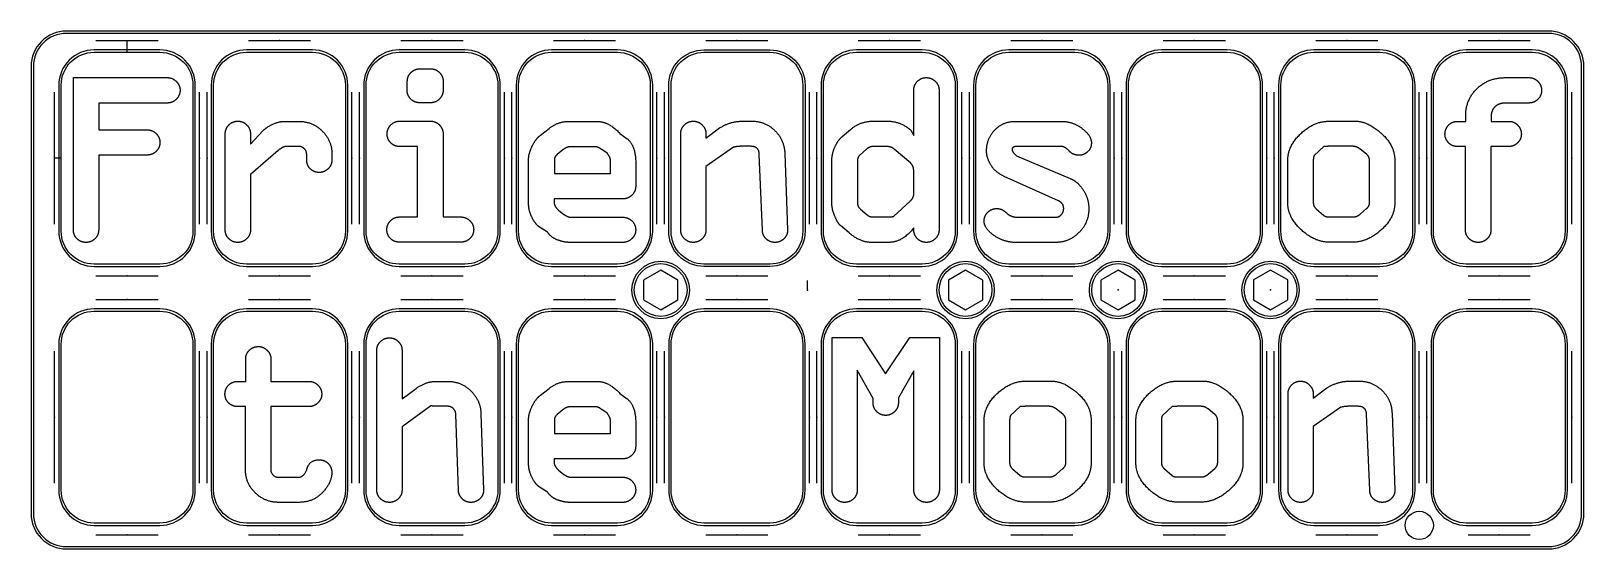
# Model space of a CAD drawing. Header units: millimetres. Extents: x -165 to 165, y -55 to 55.
import ezdxf

# ---------------------------------------------------------------- set-up
doc = ezdxf.new("R2010")
doc.units = ezdxf.units.MM
doc.layers.get('0').update_dxf_attribs({"linetype": 'CONTINUOUS'})

msp = doc.modelspace()

# ---------------------------------------------------------------- linework, layer by layer
for p, q in [((-151.2, 53), (-138, 53)), ((-144.6, 50.5), (-144.6, 53)), ((-118.8, 53), (-105.6, 53)), ((-86.4, 53), (-73.2, 53)), ((-54, 53), (-40.8, 53)), ((-21.6, 53), (-8.4, 53)), ((10.8, 53), (24, 53)), ((43.2, 53), (56.4, 53)), ((75.6, 53), (88.8, 53)), ((108, 53), (121.2, 53)), ((140.4, 53), (153.6, 53)), ((-82.37, 46.99), (-80.12, 46.99)), ((-156, 12.78), (-156, 45.11)), ((-156, 45.11), (-136.02, 45.11)), ((-85.09, 42.54), (-85.04, 44.34)), ((-77.43, 44.32), (-77.43, 42.49)), ((148.28, 45.11), (153.31, 45.11)), ((-160, 14), (-160, 42)), ((-136.02, 39.72), (-150.63, 39.72)), ((-150.63, 39.72), (-150.63, 34.01)), ((-129.2, 14), (-129.2, 42)), ((-127.6, 14), (-127.6, 42)), ((-96.8, 14), (-96.8, 42)), ((-95.2, 14), (-95.2, 42)), ((-80.12, 39.77), (-82.42, 39.77)), ((-64.4, 14), (-64.4, 42)), ((-62.8, 14), (-62.8, 42)), ((-32, 14), (-32, 42)), ((-30.4, 14), (-30.4, 42)), ((0.4, 14), (0.4, 42)), ((2, 14), (2, 42)), ((22.59, 32.81), (22.59, 42.44)), ((27.96, 42.44), (27.96, 12.78)), ((32.8, 14), (32.8, 42)), ((34.4, 14), (34.4, 42)), ((65.2, 14), (65.2, 42)), ((66.8, 14), (66.8, 42)), ((97.6, 14), (97.6, 42)), ((99.2, 14), (99.2, 42)), ((130, 14), (130, 42)), ((131.6, 14), (131.6, 42)), ((153.31, 39.72), (148.29, 39.72)), ((162.4, 14), (162.4, 42)), ((139.87, 35.81), (139.87, 36.95)), ((145.29, 36.95), (145.29, 35.81)), ((-150.63, 34.01), (-140.32, 34.01)), ((-123.74, 12.78), (-123.74, 33.14)), ((-118.37, 30.99), (-115.76, 33.84)), ((-118.37, 33.14), (-118.37, 30.99)), ((-111.18, 35.81), (-108.04, 35.81)), ((-86.67, 35.86), (-80.12, 35.86)), ((-77.43, 33.14), (-77.43, 15.51)), ((-56.77, 32.86), (-54.92, 34.31)), ((-50.74, 35.81), (-44.7, 35.81)), ((-39.86, 33.27), (-38.29, 32.11)), ((-26.95, 12.78), (-26.95, 33.14)), ((-21.58, 32.24), (-18.67, 34.42)), ((-21.58, 33.14), (-21.58, 32.24)), ((-13.76, 35.86), (-11.76, 35.86)), ((7.38, 32.59), (9.15, 34.09)), ((13.94, 35.86), (17.03, 35.86)), ((21.98, 33.94), (22.59, 32.81)), ((44.12, 35.81), (53.96, 35.81)), ((110.89, 35.86), (116.37, 35.86)), ((138.14, 35.81), (139.87, 35.81)), ((145.29, 35.81), (149.28, 35.81)), ((-108.05, 30.47), (-110.83, 30.47)), ((-82.85, 30.47), (-86.67, 30.47)), ((-82.85, 15.51), (-82.85, 30.47)), ((-52.01, 29.74), (-53.19, 28.76)), ((-45.04, 30.41), (-50.43, 30.41)), ((-42.57, 29.03), (-43.73, 29.82)), ((-15.72, 30.31), (-21.58, 26.23)), ((-12.07, 30.52), (-14.17, 30.52)), ((12.52, 29.89), (11.12, 28.67)), ((16.88, 30.47), (13.89, 30.47)), ((21.93, 26.91), (18.4, 29.93)), ((54.06, 30.47), (44.35, 30.47)), ((109.72, 30.5), (107.67, 28.58)), ((115.87, 30.52), (111.43, 30.52)), ((118.84, 28.79), (117.37, 29.96)), ((139.82, 30.47), (138.14, 30.47)), ((139.82, 12.78), (139.82, 30.47)), ((145.24, 30.47), (145.24, 12.78)), ((149.02, 30.47), (145.24, 30.47)), ((-158.6, 28), (-160, 28)), ((-140.32, 28.67), (-150.63, 28.67)), ((-150.63, 28.67), (-150.63, 12.78)), ((-112.47, 29.64), (-118.37, 24.53)), ((-106.43, 27.64), (-106.43, 28.84)), ((-101.06, 28.84), (-101.06, 27.69)), ((-59.26, 18.12), (-59.26, 27.95)), ((-53.79, 27.55), (-53.79, 24.76)), ((-41.83, 24.76), (-41.83, 27.22)), ((-36.51, 27.22), (-36.51, 22.03)), ((-9.59, 12.73), (-10.24, 28.77)), ((-4.83, 29.07), (-4.23, 12.79)), ((5.16, 18.58), (5.16, 27.32)), ((10.63, 27.46), (10.63, 18.38)), ((44.43, 28.51), (55.82, 23.68)), ((102.06, 18.48), (102.06, 27.55)), ((107.48, 27.36), (107.48, 18.69)), ((119.44, 18.63), (119.44, 27.31)), ((124.81, 27.55), (124.81, 18.48)), ((-118.37, 24.53), (-118.37, 12.78)), ((-53.79, 24.76), (-41.83, 24.76)), ((-21.58, 26.23), (-21.58, 12.78)), ((22.59, 20.43), (22.59, 25.06)), ((53.32, 18.94), (41.8, 24.13)), ((-39.21, 19.36), (-53.84, 19.36)), ((-53.84, 19.36), (-53.84, 18.63)), ((-52.9, 16.95), (-51.76, 16.06)), ((11.28, 17.16), (12.67, 15.98)), ((18.35, 15.65), (21.82, 18.9)), ((108.09, 17.24), (109.73, 15.84)), ((117.51, 16.16), (118.79, 17.29)), ((-86.72, 15.51), (-82.85, 15.51)), ((-77.43, 15.51), (-73.68, 15.51)), ((-55.25, 12.25), (-57.14, 13.5)), ((-50.25, 15.45), (-39.21, 15.45)), ((8.84, 12.12), (6.99, 13.69)), ((13.74, 15.51), (17.24, 15.51)), ((22.59, 12.79), (22.59, 13.21)), ((44.74, 15.45), (52.74, 15.45)), ((110.89, 15.51), (115.87, 15.51)), ((-73.63, 10.16), (-86.72, 10.16)), ((-39.21, 10.11), (-50.53, 10.11)), ((17.24, 10.11), (13.58, 10.11)), ((52.85, 10.11), (44.16, 10.11)), ((115.92, 10.16), (110.89, 10.16)), ((-151.2, 3), (-138, 3)), ((-118.8, 3), (-105.6, 3)), ((-86.4, 3), (-73.2, 3)), ((-54, 3), (-40.8, 3)), ((-21.6, 3), (-8.4, 3)), ((0, 0), (0, 2)), ((10.8, 3), (24, 3)), ((43.2, 3), (56.4, 3)), ((75.6, 3), (88.8, 3)), ((108, 3), (121.2, 3)), ((140.4, 3), (153.6, 3)), ((-151.2, -2), (-138, -2)), ((-118.8, -2), (-105.6, -2)), ((-86.4, -2), (-73.2, -2)), ((-54, -2), (-40.8, -2)), ((-21.6, -2), (-8.4, -2)), ((10.8, -2), (24, -2)), ((43.2, -2), (56.4, -2)), ((75.6, -2), (88.8, -2)), ((108, -2), (121.2, -2)), ((140.4, -2), (153.6, -2)), ((-160, -41), (-160, -13)), ((-129.2, -41), (-129.2, -13)), ((-127.6, -41), (-127.6, -13)), ((-96.8, -41), (-96.8, -13)), ((-95.2, -41), (-95.2, -13)), ((-91.53, -42.44), (-91.53, -12.78)), ((-86.16, -12.83), (-86.16, -23.14)), ((-64.4, -41), (-64.4, -13)), ((-62.8, -41), (-62.8, -13)), ((-32, -41), (-32, -13)), ((-30.4, -41), (-30.4, -13)), ((0.4, -41), (0.4, -13)), ((2, -41), (2, -13)), ((5.21, -42.44), (5.21, -10.11)), ((5.21, -10.11), (11.57, -10.11)), ((11.57, -10.11), (16.57, -17.8)), ((16.57, -17.8), (21.73, -10.11)), ((21.73, -10.11), (28.02, -10.11)), ((28.02, -10.11), (28.02, -42.44)), ((32.8, -41), (32.8, -13)), ((34.4, -41), (34.4, -13)), ((65.2, -41), (65.2, -13)), ((66.8, -41), (66.8, -13)), ((97.6, -41), (97.6, -13)), ((99.2, -41), (99.2, -13)), ((130, -41), (130, -13)), ((131.6, -41), (131.6, -13)), ((162.4, -41), (162.4, -13)), ((-119.39, -19.42), (-119.39, -14.68)), ((-114.02, -14.68), (-114.02, -19.42)), ((-121.12, -19.42), (-119.39, -19.42)), ((-114.02, -19.42), (-105.92, -19.42)), ((-79.07, -19.42), (-76.41, -19.42)), ((-50.74, -19.42), (-44.7, -19.42)), ((13.94, -23.04), (10.58, -17.04)), ((10.58, -17.04), (10.58, -42.44)), ((22.59, -17.15), (19.31, -22.93)), ((22.59, -42.44), (22.59, -17.15)), ((46.36, -19.36), (51.84, -19.36)), ((78.62, -19.36), (84.1, -19.36)), ((115.29, -19.36), (117.29, -19.36)), ((-86.16, -23.14), (-83.16, -20.9)), ((-56.77, -22.37), (-54.92, -20.92)), ((-39.86, -21.95), (-38.29, -23.11)), ((13.94, -23.97), (13.94, -23.04)), ((19.31, -22.93), (19.31, -23.97)), ((102.11, -42.44), (102.11, -22.08)), ((107.48, -22.99), (110.38, -20.8)), ((107.48, -22.08), (107.48, -22.99)), ((-119.44, -24.76), (-121.12, -24.76)), ((-119.44, -38.16), (-119.44, -24.76)), ((-105.92, -24.76), (-114.07, -24.76)), ((-114.07, -24.76), (-114.07, -38.15)), ((-80.06, -24.57), (-86.16, -29.07)), ((-76.42, -24.71), (-78.82, -24.71)), ((-74.19, -42.59), (-74.74, -26.35)), ((-69.39, -26.28), (-68.84, -42.43)), ((-52.01, -25.48), (-53.19, -26.46)), ((-45.04, -24.81), (-50.43, -24.81)), ((-42.57, -26.19), (-43.73, -25.4)), ((45.2, -24.72), (43.15, -26.65)), ((51.34, -24.71), (46.9, -24.71)), ((54.31, -26.44), (52.84, -25.27)), ((77.46, -24.72), (75.41, -26.65)), ((83.61, -24.71), (79.16, -24.71)), ((86.58, -26.44), (85.11, -25.27)), ((113.33, -24.91), (107.48, -28.99)), ((116.98, -24.71), (114.88, -24.71)), ((124.22, -26.15), (124.82, -42.43)), ((-86.16, -29.07), (-86.16, -42.44)), ((-59.26, -37.1), (-59.26, -27.27)), ((-53.79, -27.68), (-53.79, -30.47)), ((-41.83, -30.47), (-41.83, -28.01)), ((-36.51, -28.01), (-36.51, -33.19)), ((37.53, -36.75), (37.53, -27.68)), ((42.95, -27.86), (42.95, -36.54)), ((54.91, -36.59), (54.91, -27.91)), ((60.28, -27.68), (60.28, -36.75)), ((69.79, -36.75), (69.79, -27.68)), ((75.21, -27.86), (75.21, -36.54)), ((87.17, -36.59), (87.17, -27.91)), ((92.54, -27.68), (92.54, -36.75)), ((107.48, -28.99), (107.48, -42.44)), ((119.47, -42.5), (118.81, -26.46)), ((-53.79, -30.47), (-41.83, -30.47)), ((-39.21, -35.86), (-53.84, -35.86)), ((-53.84, -35.86), (-53.84, -36.59)), ((-52.9, -38.27), (-51.76, -39.17)), ((43.56, -37.98), (45.2, -39.39)), ((52.99, -39.06), (54.26, -37.93)), ((75.83, -37.98), (77.47, -39.39)), ((85.25, -39.06), (86.53, -37.93)), ((-112.42, -39.77), (-108.23, -39.77)), ((-55.25, -42.97), (-57.14, -41.72)), ((-50.25, -39.77), (-39.21, -39.77)), ((46.36, -39.72), (51.34, -39.72)), ((78.62, -39.72), (83.61, -39.72)), ((-108.13, -45.11), (-112.42, -45.11)), ((-39.21, -45.11), (-50.53, -45.11)), ((51.4, -45.06), (46.36, -45.06)), ((83.66, -45.06), (78.62, -45.06)), ((-151.2, -52), (-138, -52)), ((-118.8, -52), (-105.6, -52)), ((-86.4, -52), (-73.2, -52)), ((-54, -52), (-40.8, -52)), ((-21.6, -52), (-8.4, -52)), ((10.8, -52), (24, -52)), ((43.2, -52), (56.4, -52)), ((75.6, -52), (88.8, -52)), ((108, -52), (121.2, -52)), ((140.4, -52), (153.6, -52))]:
    msp.add_line(p, q)
for points in [[(-157.5, -55), (157.5, -55, 0.414214), (165, -47.5), (165, 47.5, 0.414214), (157.5, 55), (-157.5, 55, 0.414214), (-165, 47.5), (-165, -47.5, 0.414214)], [(-164.5, 47.5), (-164.5, -47.5, 0.414214), (-157.5, -54.5), (157.5, -54.5, 0.414214), (164.5, -47.5), (164.5, 47.5, 0.414214), (157.5, 54.5), (-157.5, 54.5, 0.414214)], [(-137.6, 5, 0.414214), (-130.1, 12.5), (-130.1, 43.5, 0.414214), (-137.6, 51), (-151.6, 51, 0.414214), (-159.1, 43.5), (-159.1, 12.5, 0.414214), (-151.6, 5)], [(-137.6, 5.5), (-151.6, 5.5, -0.414214), (-158.6, 12.5), (-158.6, 43.5, -0.414214), (-151.6, 50.5), (-137.6, 50.5, -0.414214), (-130.6, 43.5), (-130.6, 12.5, -0.414214)], [(-105.2, 5, 0.414214), (-97.7, 12.5), (-97.7, 43.5, 0.414214), (-105.2, 51), (-119.2, 51, 0.414214), (-126.7, 43.5), (-126.7, 12.5, 0.414214), (-119.2, 5)], [(-126.2, 43.5, -0.414214), (-119.2, 50.5), (-105.2, 50.5, -0.414214), (-98.2, 43.5), (-98.2, 12.5, -0.414214), (-105.2, 5.5), (-119.2, 5.5, -0.414214), (-126.2, 12.5)], [(-72.8, 5, 0.414214), (-65.3, 12.5), (-65.3, 43.5, 0.414214), (-72.8, 51), (-86.8, 51, 0.414214), (-94.3, 43.5), (-94.3, 12.5, 0.414214), (-86.8, 5)], [(-72.8, 50.5, -0.414214), (-65.8, 43.5), (-65.8, 12.5, -0.414214), (-72.8, 5.5), (-86.8, 5.5, -0.414214), (-93.8, 12.5), (-93.8, 43.5, -0.414214), (-86.8, 50.5)], [(-40.4, 5, 0.414214), (-32.9, 12.5), (-32.9, 43.5, 0.414214), (-40.4, 51), (-54.4, 51, 0.414214), (-61.9, 43.5), (-61.9, 12.5, 0.414214), (-54.4, 5)], [(-54.4, 50.5), (-40.4, 50.5, -0.414214), (-33.4, 43.5), (-33.4, 12.5, -0.414214), (-40.4, 5.5), (-54.4, 5.5, -0.414214), (-61.4, 12.5), (-61.4, 43.5, -0.414214)], [(-29.5, 12.5), (-29.5, 43.5, -0.414214), (-22, 51), (-8, 51, -0.414214), (-0.5, 43.5), (-0.5, 12.5, -0.414214), (-8, 5), (-22, 5, -0.414214)], [(-8, 5.5), (-22, 5.5, -0.414214), (-29, 12.5), (-29, 43.5, -0.414214), (-22, 50.5), (-8, 50.5, -0.414214), (-1, 43.5), (-1, 12.5, -0.414214)], [(24.4, 5, 0.414214), (31.9, 12.5), (31.9, 43.5, 0.414214), (24.4, 51), (10.4, 51, 0.414214), (2.9, 43.5), (2.9, 12.5, 0.414214), (10.4, 5)], [(10.4, 5.5, -0.414214), (3.4, 12.5), (3.4, 43.5, -0.414214), (10.4, 50.5), (24.4, 50.5, -0.414214), (31.4, 43.5), (31.4, 12.5, -0.414214), (24.4, 5.5)], [(56.8, 5, 0.414214), (64.3, 12.5), (64.3, 43.5, 0.414214), (56.8, 51), (42.8, 51, 0.414214), (35.3, 43.5), (35.3, 12.5, 0.414214), (42.8, 5)], [(42.8, 50.5), (56.8, 50.5, -0.414214), (63.8, 43.5), (63.8, 12.5, -0.414214), (56.8, 5.5), (42.8, 5.5, -0.414214), (35.8, 12.5), (35.8, 43.5, -0.414214)], [(89.2, 5, 0.414214), (96.7, 12.5), (96.7, 43.5, 0.414214), (89.2, 51), (75.2, 51, 0.414214), (67.7, 43.5), (67.7, 12.5, 0.414214), (75.2, 5)], [(89.2, 50.5, -0.414214), (96.2, 43.5), (96.2, 12.5, -0.414214), (89.2, 5.5), (75.2, 5.5, -0.414214), (68.2, 12.5), (68.2, 43.5, -0.414214), (75.2, 50.5)], [(121.6, 5, 0.414214), (129.1, 12.5), (129.1, 43.5, 0.414214), (121.6, 51), (107.6, 51, 0.414214), (100.1, 43.5), (100.1, 12.5, 0.414214), (107.6, 5)], [(100.6, 43.5, -0.414214), (107.6, 50.5), (121.6, 50.5, -0.414214), (128.6, 43.5), (128.6, 12.5, -0.414214), (121.6, 5.5), (107.6, 5.5, -0.414214), (100.6, 12.5)], [(154, 5, 0.414214), (161.5, 12.5), (161.5, 43.5, 0.414214), (154, 51), (140, 51, 0.414214), (132.5, 43.5), (132.5, 12.5, 0.414214), (140, 5)], [(161, 43.5), (161, 12.5, -0.414214), (154, 5.5), (140, 5.5, -0.414214), (133, 12.5), (133, 43.5, -0.414214), (140, 50.5), (154, 50.5, -0.414214)], [(-137.6, -50, 0.414214), (-130.1, -42.5), (-130.1, -11.5, 0.414214), (-137.6, -4), (-151.6, -4, 0.414214), (-159.1, -11.5), (-159.1, -42.5, 0.414214), (-151.6, -50)], [(-158.6, -42.5), (-158.6, -11.5, -0.414214), (-151.6, -4.5), (-137.6, -4.5, -0.414214), (-130.6, -11.5), (-130.6, -42.5, -0.414214), (-137.6, -49.5), (-151.6, -49.5, -0.414214)], [(-105.2, -50, 0.414214), (-97.7, -42.5), (-97.7, -11.5, 0.414214), (-105.2, -4), (-119.2, -4, 0.414214), (-126.7, -11.5), (-126.7, -42.5, 0.414214), (-119.2, -50)], [(-98.2, -42.5, -0.414214), (-105.2, -49.5), (-119.2, -49.5, -0.414214), (-126.2, -42.5), (-126.2, -11.5, -0.414214), (-119.2, -4.5), (-105.2, -4.5, -0.414214), (-98.2, -11.5)], [(-72.8, -50, 0.414214), (-65.3, -42.5), (-65.3, -11.5, 0.414214), (-72.8, -4), (-86.8, -4, 0.414214), (-94.3, -11.5), (-94.3, -42.5, 0.414214), (-86.8, -50)], [(-72.8, -49.5), (-86.8, -49.5, -0.414214), (-93.8, -42.5), (-93.8, -11.5, -0.414214), (-86.8, -4.5), (-72.8, -4.5, -0.414214), (-65.8, -11.5), (-65.8, -42.5, -0.414214)], [(-40.4, -50, 0.414214), (-32.9, -42.5), (-32.9, -11.5, 0.414214), (-40.4, -4), (-54.4, -4, 0.414214), (-61.9, -11.5), (-61.9, -42.5, 0.414214), (-54.4, -50)], [(-61.4, -42.5), (-61.4, -11.5, -0.414214), (-54.4, -4.5), (-40.4, -4.5, -0.414214), (-33.4, -11.5), (-33.4, -42.5, -0.414214), (-40.4, -49.5), (-54.4, -49.5, -0.414214)], [(-8, -50, 0.414214), (-0.5, -42.5), (-0.5, -11.5, 0.414214), (-8, -4), (-22, -4, 0.414214), (-29.5, -11.5), (-29.5, -42.5, 0.414214), (-22, -50)], [(-29, -42.5), (-29, -11.5, -0.414214), (-22, -4.5), (-8, -4.5, -0.414214), (-1, -11.5), (-1, -42.5, -0.414214), (-8, -49.5), (-22, -49.5, -0.414214)], [(24.4, -50, 0.414214), (31.9, -42.5), (31.9, -11.5, 0.414214), (24.4, -4), (10.4, -4, 0.414214), (2.9, -11.5), (2.9, -42.5, 0.414214), (10.4, -50)], [(10.4, -49.5, -0.414214), (3.4, -42.5), (3.4, -11.5, -0.414214), (10.4, -4.5), (24.4, -4.5, -0.414214), (31.4, -11.5), (31.4, -42.5, -0.414214), (24.4, -49.5)], [(64.3, -11.5, 0.414214), (56.8, -4), (42.8, -4, 0.414214), (35.3, -11.5), (35.3, -42.5, 0.414214), (42.8, -50), (56.8, -50, 0.414214), (64.3, -42.5)], [(63.8, -11.5), (63.8, -42.5, -0.414214), (56.8, -49.5), (42.8, -49.5, -0.414214), (35.8, -42.5), (35.8, -11.5, -0.414214), (42.8, -4.5), (56.8, -4.5, -0.414214)], [(89.2, -50, 0.414214), (96.7, -42.5), (96.7, -11.5, 0.414214), (89.2, -4), (75.2, -4, 0.414214), (67.7, -11.5), (67.7, -42.5, 0.414214), (75.2, -50)], [(75.2, -4.5), (89.2, -4.5, -0.414214), (96.2, -11.5), (96.2, -42.5, -0.414214), (89.2, -49.5), (75.2, -49.5, -0.414214), (68.2, -42.5), (68.2, -11.5, -0.414214)], [(121.6, -50, 0.414214), (129.1, -42.5), (129.1, -11.5, 0.414214), (121.6, -4), (107.6, -4, 0.414214), (100.1, -11.5), (100.1, -42.5, 0.414214), (107.6, -50)], [(128.6, -11.5), (128.6, -42.5, -0.414214), (121.6, -49.5), (107.6, -49.5, -0.414214), (100.6, -42.5), (100.6, -11.5, -0.414214), (107.6, -4.5), (121.6, -4.5, -0.414214)], [(154, -50, 0.414214), (161.5, -42.5), (161.5, -11.5, 0.414214), (154, -4), (140, -4, 0.414214), (132.5, -11.5), (132.5, -42.5, 0.414214), (140, -50)], [(133, -42.5), (133, -11.5, -0.414214), (140, -4.5), (154, -4.5, -0.414214), (161, -11.5), (161, -42.5, -0.414214), (154, -49.5), (140, -49.5, -0.414214)]]:
    msp.add_lwpolyline(points, format="xyb", close=True)
for points in [[(-34.85, 2.11), (-34.85, -2.11), (-31.2, -4.21), (-27.55, -2.11), (-27.55, 2.11), (-31.2, 4.21)], [(37.25, -2.11), (37.25, 2.11), (33.6, 4.21), (29.95, 2.11), (29.95, -2.11), (33.6, -4.21)], [(65.99, 4.23), (62.34, 2.12), (62.34, -2.09), (65.99, -4.2), (69.64, -2.1), (69.64, 2.12)], [(98.41, 4.24), (94.76, 2.13), (94.76, -2.08), (98.41, -4.19), (102.06, -2.08), (102.06, 2.13)]]:
    msp.add_lwpolyline(points, close=True)
for centre, radius in [((-31.2, 0), 6.1), ((-31.2, 0), 5.6), ((33.6, 0), 6.1), ((33.6, 0), 5.6), ((66, 0), 6.1), ((66, 0), 5.6), ((98.4, 0), 6.1), ((98.4, 0), 5.6), ((98.4, 0), 5.6), ((130, -50), 3)]:
    msp.add_circle(centre, radius)
for points in [[(-85.04, 44.34), (-85.04, 45.44), (-84.26, 46.21)], [(-84.26, 46.21), (-83.48, 46.99), (-82.37, 46.99)], [(-80.12, 46.99), (-79, 46.99), (-78.21, 46.2)], [(-78.21, 46.2), (-77.43, 45.42), (-77.43, 44.32)], [(-136.02, 45.11), (-134.96, 45.11), (-134.14, 44.31)], [(-134.14, 44.31), (-133.33, 43.51), (-133.33, 42.44)], [(22.59, 42.44), (22.59, 43.55), (23.36, 44.33)], [(23.36, 44.33), (24.13, 45.11), (25.21, 45.11)], [(25.21, 45.11), (26.33, 45.11), (27.15, 44.33)], [(27.15, 44.33), (27.96, 43.55), (27.96, 42.44)], [(142.28, 42.79), (144.7, 45.11), (148.28, 45.11)], [(153.31, 45.11), (154.43, 45.11), (155.22, 44.31)], [(155.22, 44.31), (156, 43.5), (156, 42.39)], [(-134.12, 40.53), (-134.92, 39.72), (-136.02, 39.72)], [(-133.33, 42.44), (-133.33, 41.34), (-134.12, 40.53)], [(-84.34, 40.59), (-85.12, 41.41), (-85.09, 42.54)], [(-82.42, 39.77), (-83.57, 39.77), (-84.34, 40.59)], [(-78.2, 40.58), (-78.98, 39.77), (-80.12, 39.77)], [(-77.43, 42.49), (-77.43, 41.39), (-78.2, 40.58)], [(139.87, 36.95), (139.87, 40.47), (142.28, 42.79)], [(148.29, 39.72), (146.98, 39.72), (146.14, 38.95)], [(155.21, 40.51), (154.42, 39.72), (153.31, 39.72)], [(156, 42.39), (156, 41.31), (155.21, 40.51)], [(146.14, 38.95), (145.29, 38.17), (145.29, 36.95)], [(-140.32, 34.01), (-139.19, 34.01), (-138.41, 33.22)], [(-138.41, 33.22), (-137.63, 32.44), (-137.63, 31.34)], [(-123.74, 33.14), (-123.74, 34.25), (-122.96, 35.06)], [(-122.96, 35.06), (-122.19, 35.86), (-121.07, 35.86)], [(-121.07, 35.86), (-119.95, 35.86), (-119.16, 35.06)], [(-119.16, 35.06), (-118.37, 34.26), (-118.37, 33.14)], [(-115.76, 33.84), (-113.44, 35.81), (-111.18, 35.81)], [(-108.04, 35.81), (-105.16, 35.81), (-103.11, 33.76)], [(-103.11, 33.76), (-101.06, 31.7), (-101.06, 28.84)], [(-89.34, 33.14), (-89.34, 34.25), (-88.56, 35.05)], [(-88.56, 31.26), (-89.34, 32.05), (-89.34, 33.14)], [(-88.56, 35.05), (-87.79, 35.86), (-86.67, 35.86)], [(-80.12, 35.86), (-78.99, 35.86), (-78.21, 35.05)], [(-78.21, 35.05), (-77.43, 34.23), (-77.43, 33.14)], [(-54.92, 34.31), (-53.07, 35.81), (-50.74, 35.81)], [(-44.7, 35.81), (-42.22, 35.81), (-39.86, 33.27)], [(-26.95, 33.14), (-26.95, 34.25), (-26.17, 35.06)], [(-26.17, 35.06), (-25.4, 35.86), (-24.28, 35.86)], [(-24.28, 35.86), (-23.18, 35.86), (-22.38, 35.05)], [(-22.38, 35.05), (-21.58, 34.23), (-21.58, 33.14)], [(-18.67, 34.42), (-16.4, 35.86), (-13.76, 35.86)], [(-11.76, 35.86), (-8.99, 35.86), (-6.96, 33.89)], [(-6.96, 33.89), (-4.94, 31.93), (-4.83, 29.07)], [(9.15, 34.09), (11.19, 35.86), (13.94, 35.86)], [(17.03, 35.86), (19.76, 35.86), (21.98, 33.94)], [(38.05, 29.61), (38.05, 32.13), (39.79, 33.97)], [(39.79, 33.97), (41.54, 35.81), (44.12, 35.81)], [(53.96, 35.81), (56.44, 35.81), (58.39, 34.3)], [(58.39, 34.3), (60.33, 32.79), (60.33, 31.24)], [(102.06, 27.55), (102.06, 30.58), (104.83, 33.22)], [(104.83, 33.22), (107.61, 35.86), (110.89, 35.86)], [(116.37, 35.86), (119.02, 35.91), (121.91, 33.3)], [(121.91, 33.3), (124.81, 30.7), (124.81, 27.55)], [(135.47, 33.14), (135.47, 34.18), (136.19, 34.99)], [(136.24, 31.26), (135.47, 32.05), (135.47, 33.14)], [(136.19, 34.99), (136.91, 35.81), (138.14, 35.81)], [(149.28, 35.81), (150.11, 35.83), (150.91, 35.03)], [(150.91, 35.03), (151.7, 34.24), (151.7, 33.14)], [(151.7, 33.14), (151.7, 32.06), (150.91, 31.26)], [(-137.63, 31.34), (-137.63, 30.23), (-138.41, 29.45)], [(-110.83, 30.47), (-111.52, 30.47), (-112.47, 29.64)], [(-106.91, 29.99), (-107.39, 30.47), (-108.05, 30.47)], [(-106.43, 28.84), (-106.43, 29.51), (-106.91, 29.99)], [(-86.67, 30.47), (-87.79, 30.47), (-88.56, 31.26)], [(-59.26, 27.95), (-59.26, 28.92), (-58.56, 30.45)], [(-58.56, 30.45), (-57.87, 31.98), (-56.77, 32.86)], [(-50.43, 30.41), (-51.22, 30.41), (-52.01, 29.74)], [(-43.73, 29.82), (-44.46, 30.41), (-45.04, 30.41)], [(-38.29, 32.11), (-36.51, 30.52), (-36.51, 27.22)], [(-14.17, 30.52), (-14.97, 30.52), (-15.72, 30.31)], [(-10.24, 28.77), (-10.3, 30.52), (-12.07, 30.52)], [(5.16, 27.32), (5.16, 28.89), (5.82, 30.36)], [(5.82, 30.36), (6.47, 31.82), (7.38, 32.59)], [(13.89, 30.47), (13.16, 30.47), (12.52, 29.89)], [(18.4, 29.93), (17.82, 30.47), (16.88, 30.47)], [(44.35, 30.47), (43.47, 30.47), (43.47, 29.81)], [(43.47, 29.81), (43.47, 29.31), (44.43, 28.51)], [(55.58, 29.54), (54.74, 30.47), (54.06, 30.47)], [(60.33, 31.24), (60.33, 30.09), (59.51, 29.35)], [(111.43, 30.52), (110.19, 30.52), (109.72, 30.5)], [(117.37, 29.96), (116.7, 30.52), (115.87, 30.52)], [(138.14, 30.47), (137.02, 30.47), (136.24, 31.26)], [(150.91, 31.26), (150.12, 30.47), (149.02, 30.47)], [(-138.41, 29.45), (-139.19, 28.67), (-140.32, 28.67)], [(-105.66, 25.74), (-106.43, 26.51), (-106.43, 27.64)], [(-101.06, 27.69), (-101.06, 26.57), (-101.85, 25.77)], [(-53.19, 28.76), (-53.79, 28.31), (-53.79, 27.55)], [(-41.83, 27.22), (-41.83, 28.17), (-42.57, 29.03)], [(11.12, 28.67), (10.63, 28.24), (10.63, 27.46)], [(22.59, 25.06), (22.59, 26.36), (21.93, 26.91)], [(39.03, 26.46), (38.05, 28), (38.05, 29.61)], [(41.8, 24.13), (40, 24.93), (39.03, 26.46)], [(57.69, 28.62), (56.43, 28.62), (55.58, 29.54)], [(59.51, 29.35), (58.7, 28.62), (57.69, 28.62)], [(107.67, 28.58), (107.48, 28.19), (107.48, 27.36)], [(119.44, 27.31), (119.44, 28.32), (118.84, 28.79)], [(-103.76, 24.97), (-104.89, 24.97), (-105.66, 25.74)], [(-101.85, 25.77), (-102.63, 24.97), (-103.76, 24.97)], [(55.82, 23.68), (57.39, 23.09), (58.59, 21.26)], [(-37.31, 20.16), (-38.1, 19.36), (-39.21, 19.36)], [(-36.51, 22.03), (-36.51, 20.95), (-37.31, 20.16)], [(21.82, 18.9), (22.59, 19.58), (22.59, 20.43)], [(58.59, 21.26), (59.78, 19.43), (59.78, 17.22)], [(-58.61, 15.54), (-59.26, 16.92), (-59.26, 18.12)], [(-53.84, 18.63), (-53.84, 17.77), (-52.9, 16.95)], [(5.75, 15.79), (5.16, 17.26), (5.16, 18.58)], [(10.63, 18.38), (10.63, 17.71), (11.28, 17.16)], [(38.3, 16.5), (39.07, 17.3), (40.3, 17.3)], [(40.3, 17.3), (41.34, 17.3), (42.28, 16.38)], [(54.44, 17.33), (54.44, 18.44), (53.32, 18.94)], [(53.94, 16.02), (54.44, 16.59), (54.44, 17.33)], [(59.78, 17.22), (59.78, 14.26), (57.67, 12.18)], [(104.9, 12.8), (102.06, 15.44), (102.06, 18.48)], [(107.48, 18.69), (107.48, 17.74), (108.09, 17.24)], [(118.79, 17.29), (119.44, 17.79), (119.44, 18.63)], [(124.81, 18.48), (124.81, 15.37), (121.92, 12.77)], [(-89.39, 12.84), (-89.39, 13.91), (-88.61, 14.71)], [(-88.61, 14.71), (-87.83, 15.51), (-86.72, 15.51)], [(-73.68, 15.51), (-72.56, 15.51), (-71.75, 14.72)], [(-71.75, 14.72), (-70.94, 13.94), (-70.94, 12.84)], [(-57.14, 13.5), (-57.97, 14.16), (-58.61, 15.54)], [(-51.76, 16.06), (-50.98, 15.45), (-50.25, 15.45)], [(-39.21, 15.45), (-38.12, 15.45), (-37.31, 14.67)], [(-37.31, 14.67), (-36.51, 13.88), (-36.51, 12.78)], [(6.99, 13.69), (6.34, 14.31), (5.75, 15.79)], [(12.67, 15.98), (13.2, 15.51), (13.74, 15.51)], [(17.24, 15.51), (17.73, 15.51), (18.35, 15.65)], [(22.59, 13.21), (20.2, 10.11), (17.24, 10.11)], [(37.53, 14.63), (37.53, 15.69), (38.3, 16.5)], [(39.63, 11.59), (37.53, 13.07), (37.53, 14.63)], [(42.28, 16.38), (43.21, 15.45), (44.74, 15.45)], [(52.74, 15.45), (53.44, 15.45), (53.94, 16.02)], [(109.73, 15.84), (110.12, 15.51), (110.89, 15.51)], [(115.87, 15.51), (116.78, 15.51), (117.51, 16.16)], [(-155.23, 10.88), (-156, 11.66), (-156, 12.78)], [(-153.33, 10.11), (-154.45, 10.11), (-155.23, 10.88)], [(-151.41, 10.89), (-152.2, 10.11), (-153.33, 10.11)], [(-150.63, 12.78), (-150.63, 11.67), (-151.41, 10.89)], [(-122.96, 10.88), (-123.74, 11.66), (-123.74, 12.78)], [(-121.07, 10.11), (-122.19, 10.11), (-122.96, 10.88)], [(-119.17, 10.89), (-119.97, 10.11), (-121.07, 10.11)], [(-118.37, 12.78), (-118.37, 11.68), (-119.17, 10.89)], [(-88.62, 10.94), (-89.39, 11.71), (-89.39, 12.84)], [(-86.72, 10.16), (-87.84, 10.16), (-88.62, 10.94)], [(-71.74, 10.95), (-72.54, 10.16), (-73.63, 10.16)], [(-70.94, 12.84), (-70.94, 11.73), (-71.74, 10.95)], [(-53.09, 10.62), (-54.42, 11.12), (-55.25, 12.25)], [(-50.53, 10.11), (-51.76, 10.11), (-53.09, 10.62)], [(-37.32, 10.91), (-38.14, 10.11), (-39.21, 10.11)], [(-36.51, 12.78), (-36.51, 11.71), (-37.32, 10.91)], [(-26.16, 10.9), (-26.95, 11.68), (-26.95, 12.78)], [(-24.28, 10.11), (-25.37, 10.11), (-26.16, 10.9)], [(-22.37, 10.9), (-23.17, 10.11), (-24.28, 10.11)], [(-21.58, 12.78), (-21.58, 11.7), (-22.37, 10.9)], [(-8.76, 10.83), (-9.56, 11.54), (-9.59, 12.73)], [(-6.92, 10.11), (-7.97, 10.11), (-8.76, 10.83)], [(-4.99, 10.9), (-5.79, 10.11), (-6.92, 10.11)], [(-4.23, 12.79), (-4.2, 11.7), (-4.99, 10.9)], [(13.58, 10.11), (11.18, 10.11), (8.84, 12.12)], [(23.36, 10.89), (22.59, 11.67), (22.59, 12.79)], [(25.27, 10.11), (24.12, 10.11), (23.36, 10.89)], [(27.16, 10.89), (26.36, 10.11), (25.27, 10.11)], [(27.96, 12.78), (27.96, 11.68), (27.16, 10.89)], [(44.16, 10.11), (41.73, 10.11), (39.63, 11.59)], [(57.67, 12.18), (55.55, 10.11), (52.85, 10.11)], [(110.89, 10.16), (107.74, 10.16), (104.9, 12.8)], [(121.92, 12.77), (119.03, 10.16), (115.92, 10.16)], [(140.61, 10.89), (139.82, 11.66), (139.82, 12.78)], [(142.54, 10.11), (141.4, 10.11), (140.61, 10.89)], [(144.44, 10.89), (143.64, 10.11), (142.54, 10.11)], [(145.24, 12.78), (145.24, 11.68), (144.44, 10.89)], [(-119.39, -14.68), (-119.39, -13.57), (-118.61, -12.79)], [(-118.61, -12.79), (-117.83, -12.01), (-116.71, -12.01)], [(-116.71, -12.01), (-115.65, -12.01), (-114.83, -12.81)], [(-114.83, -12.81), (-114.02, -13.61), (-114.02, -14.68)], [(-91.53, -12.78), (-91.53, -11.7), (-90.74, -10.93)], [(-90.74, -10.93), (-89.96, -10.16), (-88.86, -10.16)], [(-88.86, -10.16), (-87.73, -10.16), (-86.94, -10.95)], [(-86.94, -10.95), (-86.16, -11.73), (-86.16, -12.83)], [(-123.01, -20.19), (-122.23, -19.42), (-121.12, -19.42)], [(-105.92, -19.42), (-104.82, -19.42), (-104.03, -20.21)], [(-83.16, -20.9), (-81.06, -19.42), (-79.07, -19.42)], [(-76.41, -19.42), (-73.55, -19.42), (-71.51, -21.44)], [(-54.92, -20.92), (-53.07, -19.42), (-50.74, -19.42)], [(-44.7, -19.42), (-42.22, -19.42), (-39.86, -21.95)], [(40.3, -22), (43.08, -19.36), (46.36, -19.36)], [(51.84, -19.36), (54.5, -19.32), (57.39, -21.92)], [(72.57, -22), (75.34, -19.36), (78.62, -19.36)], [(84.1, -19.36), (86.76, -19.32), (89.65, -21.92)], [(102.88, -20.17), (103.66, -19.36), (104.78, -19.36)], [(104.78, -19.36), (105.87, -19.36), (106.67, -20.18)], [(110.38, -20.8), (112.66, -19.36), (115.29, -19.36)], [(117.29, -19.36), (120.06, -19.36), (122.09, -21.33)], [(-123.79, -22.09), (-123.79, -20.97), (-123.01, -20.19)], [(-123.01, -23.99), (-123.79, -23.23), (-123.79, -22.09)], [(-104.03, -20.21), (-103.23, -21.01), (-103.23, -22.09)], [(-103.23, -22.09), (-103.23, -23.19), (-104.03, -23.97)], [(-71.51, -21.44), (-69.47, -23.47), (-69.39, -26.28)], [(-58.56, -24.77), (-57.87, -23.24), (-56.77, -22.37)], [(37.53, -27.68), (37.53, -24.64), (40.3, -22)], [(57.39, -21.92), (60.28, -24.53), (60.28, -27.68)], [(69.79, -27.68), (69.79, -24.64), (72.57, -22)], [(89.65, -21.92), (92.54, -24.53), (92.54, -27.68)], [(102.11, -22.08), (102.11, -20.97), (102.88, -20.17)], [(106.67, -20.18), (107.48, -20.99), (107.48, -22.08)], [(122.09, -21.33), (124.11, -23.3), (124.22, -26.15)], [(-121.12, -24.76), (-122.23, -24.76), (-123.01, -23.99)], [(-104.03, -23.97), (-104.83, -24.76), (-105.92, -24.76)], [(-78.82, -24.71), (-79.46, -24.71), (-80.06, -24.57)], [(-75.26, -25.2), (-75.75, -24.71), (-76.42, -24.71)], [(-74.74, -26.35), (-74.76, -25.7), (-75.26, -25.2)], [(-59.26, -27.27), (-59.26, -26.3), (-58.56, -24.77)], [(-50.43, -24.81), (-51.22, -24.81), (-52.01, -25.48)], [(-43.73, -25.4), (-44.46, -24.81), (-45.04, -24.81)], [(-41.83, -28.01), (-41.83, -27.06), (-42.57, -26.19)], [(-38.29, -23.11), (-36.51, -24.7), (-36.51, -28.01)], [(14.72, -25.84), (13.94, -25.05), (13.94, -23.97)], [(16.61, -26.63), (15.5, -26.63), (14.72, -25.84)], [(18.52, -25.84), (17.72, -26.63), (16.61, -26.63)], [(19.31, -23.97), (19.31, -25.05), (18.52, -25.84)], [(46.9, -24.71), (45.66, -24.71), (45.2, -24.72)], [(52.84, -25.27), (52.17, -24.71), (51.34, -24.71)], [(79.16, -24.71), (77.92, -24.71), (77.46, -24.72)], [(85.11, -25.27), (84.43, -24.71), (83.61, -24.71)], [(114.88, -24.71), (114.09, -24.71), (113.33, -24.91)], [(118.81, -26.46), (118.75, -24.71), (116.98, -24.71)], [(-53.19, -26.46), (-53.79, -26.91), (-53.79, -27.68)], [(43.15, -26.65), (42.95, -27.03), (42.95, -27.86)], [(54.91, -27.91), (54.91, -26.9), (54.31, -26.44)], [(75.41, -26.65), (75.21, -27.03), (75.21, -27.86)], [(87.17, -27.91), (87.17, -26.9), (86.58, -26.44)], [(-106.34, -37.92), (-105.78, -36.07), (-103.78, -36.07)], [(-103.78, -36.07), (-102.6, -36.07), (-101.85, -36.86)], [(-37.31, -35.07), (-38.1, -35.86), (-39.21, -35.86)], [(-36.51, -33.19), (-36.51, -34.27), (-37.31, -35.07)], [(-117.37, -43.07), (-119.44, -41.03), (-119.44, -38.16)], [(-114.07, -38.15), (-114.07, -38.82), (-113.58, -39.29)], [(-113.58, -39.29), (-113.09, -39.77), (-112.42, -39.77)], [(-108.23, -39.77), (-106.91, -39.77), (-106.34, -37.92)], [(-101.09, -38.79), (-101.09, -40.93), (-103.07, -43.02)], [(-101.85, -36.86), (-101.09, -37.64), (-101.09, -38.79)], [(-58.61, -39.68), (-59.26, -38.3), (-59.26, -37.1)], [(-53.84, -36.59), (-53.84, -37.45), (-52.9, -38.27)], [(-51.76, -39.17), (-50.98, -39.77), (-50.25, -39.77)], [(40.37, -42.42), (37.53, -39.79), (37.53, -36.75)], [(42.95, -36.54), (42.95, -37.48), (43.56, -37.98)], [(45.2, -39.39), (45.59, -39.72), (46.36, -39.72)], [(51.34, -39.72), (52.25, -39.72), (52.99, -39.06)], [(54.26, -37.93), (54.91, -37.43), (54.91, -36.59)], [(60.28, -36.75), (60.28, -39.85), (57.39, -42.46)], [(72.63, -42.42), (69.79, -39.79), (69.79, -36.75)], [(75.21, -36.54), (75.21, -37.48), (75.83, -37.98)], [(77.47, -39.39), (77.85, -39.72), (78.62, -39.72)], [(83.61, -39.72), (84.51, -39.72), (85.25, -39.06)], [(86.53, -37.93), (87.17, -37.43), (87.17, -36.59)], [(92.54, -36.75), (92.54, -39.85), (89.65, -42.46)], [(-90.75, -44.34), (-91.53, -43.57), (-91.53, -42.44)], [(-86.16, -42.44), (-86.16, -43.55), (-86.94, -44.33)], [(-73.41, -44.31), (-74.16, -43.51), (-74.19, -42.59)], [(-68.84, -42.43), (-68.8, -43.55), (-69.6, -44.33)], [(-57.14, -41.72), (-57.97, -41.06), (-58.61, -39.68)], [(-39.21, -39.77), (-38.12, -39.77), (-37.31, -40.56)], [(-36.51, -42.44), (-36.51, -43.52), (-37.32, -44.31)], [(-37.31, -40.56), (-36.51, -41.35), (-36.51, -42.44)], [(5.99, -44.32), (5.21, -43.53), (5.21, -42.44)], [(10.58, -42.44), (10.58, -43.55), (9.8, -44.33)], [(23.38, -44.33), (22.59, -43.54), (22.59, -42.44)], [(28.02, -42.44), (28.02, -43.56), (27.21, -44.33)], [(46.36, -45.06), (43.21, -45.06), (40.37, -42.42)], [(57.39, -42.46), (54.5, -45.06), (51.4, -45.06)], [(78.62, -45.06), (75.47, -45.06), (72.63, -42.42)], [(89.65, -42.46), (86.76, -45.06), (83.66, -45.06)], [(102.89, -44.33), (102.11, -43.54), (102.11, -42.44)], [(107.48, -42.44), (107.48, -43.53), (106.68, -44.32)], [(120.29, -44.4), (119.5, -43.68), (119.47, -42.5)], [(124.82, -42.43), (124.86, -43.53), (124.06, -44.32)], [(-112.42, -45.11), (-115.3, -45.11), (-117.37, -43.07)], [(-103.07, -43.02), (-105.05, -45.11), (-108.13, -45.11)], [(-88.86, -45.11), (-89.98, -45.11), (-90.75, -44.34)], [(-86.94, -44.33), (-87.72, -45.11), (-88.86, -45.11)], [(-71.52, -45.11), (-72.65, -45.11), (-73.41, -44.31)], [(-69.6, -44.33), (-70.4, -45.11), (-71.52, -45.11)], [(-53.09, -44.61), (-54.42, -44.1), (-55.25, -42.97)], [(-50.53, -45.11), (-51.76, -45.11), (-53.09, -44.61)], [(-37.32, -44.31), (-38.14, -45.11), (-39.21, -45.11)], [(7.88, -45.11), (6.76, -45.11), (5.99, -44.32)], [(9.8, -44.33), (9.02, -45.11), (7.88, -45.11)], [(25.27, -45.11), (24.17, -45.11), (23.38, -44.33)], [(27.21, -44.33), (26.39, -45.11), (25.27, -45.11)], [(104.78, -45.11), (103.68, -45.11), (102.89, -44.33)], [(106.68, -44.32), (105.89, -45.11), (104.78, -45.11)], [(122.14, -45.11), (121.09, -45.11), (120.29, -44.4)], [(124.06, -44.32), (123.27, -45.11), (122.14, -45.11)]]:
    msp.add_open_spline(points, degree=2)
for p in [(-112.2, 53), (-79.8, 53), (-47.4, 53), (-15, 53), (17.4, 53), (49.8, 53), (82.2, 53), (114.6, 53), (147, 53), (-129.2, 28), (-127.6, 28), (-96.8, 28), (-95.2, 28), (-64.4, 28), (-62.8, 28), (-32, 28), (-30.4, 28), (0.4, 28), (2, 28), (32.8, 28), (34.4, 28), (65.2, 28), (66.8, 28), (97.6, 28), (99.2, 28), (130, 28), (131.6, 28), (162.4, 28), (-144.6, 3), (-112.2, 3), (-79.8, 3), (-47.4, 3), (-15, 3), (0, 0), (0, 0), (17.4, 3), (49.8, 3), (65.99, 0.01), (82.2, 3), (98.41, 0.02), (114.6, 3), (147, 3), (-144.6, -2), (-112.2, -2), (-79.8, -2), (-47.4, -2), (-15, -2), (17.4, -2), (49.8, -2), (82.2, -2), (114.6, -2), (147, -2), (-160, -27), (-129.2, -27), (-127.6, -27), (-96.8, -27), (-95.2, -27), (-64.4, -27), (-62.8, -27), (-32, -27), (-30.4, -27), (0.4, -27), (2, -27), (32.8, -27), (34.4, -27), (65.2, -27), (66.8, -27), (97.6, -27), (99.2, -27), (130, -27), (131.6, -27), (162.4, -27), (-144.6, -52), (-112.2, -52), (-79.8, -52), (-47.4, -52), (-15, -52), (17.4, -52), (49.8, -52), (82.2, -52), (114.6, -52), (147, -52)]:
    msp.add_point(p)

doc.saveas('drawing.dxf')
